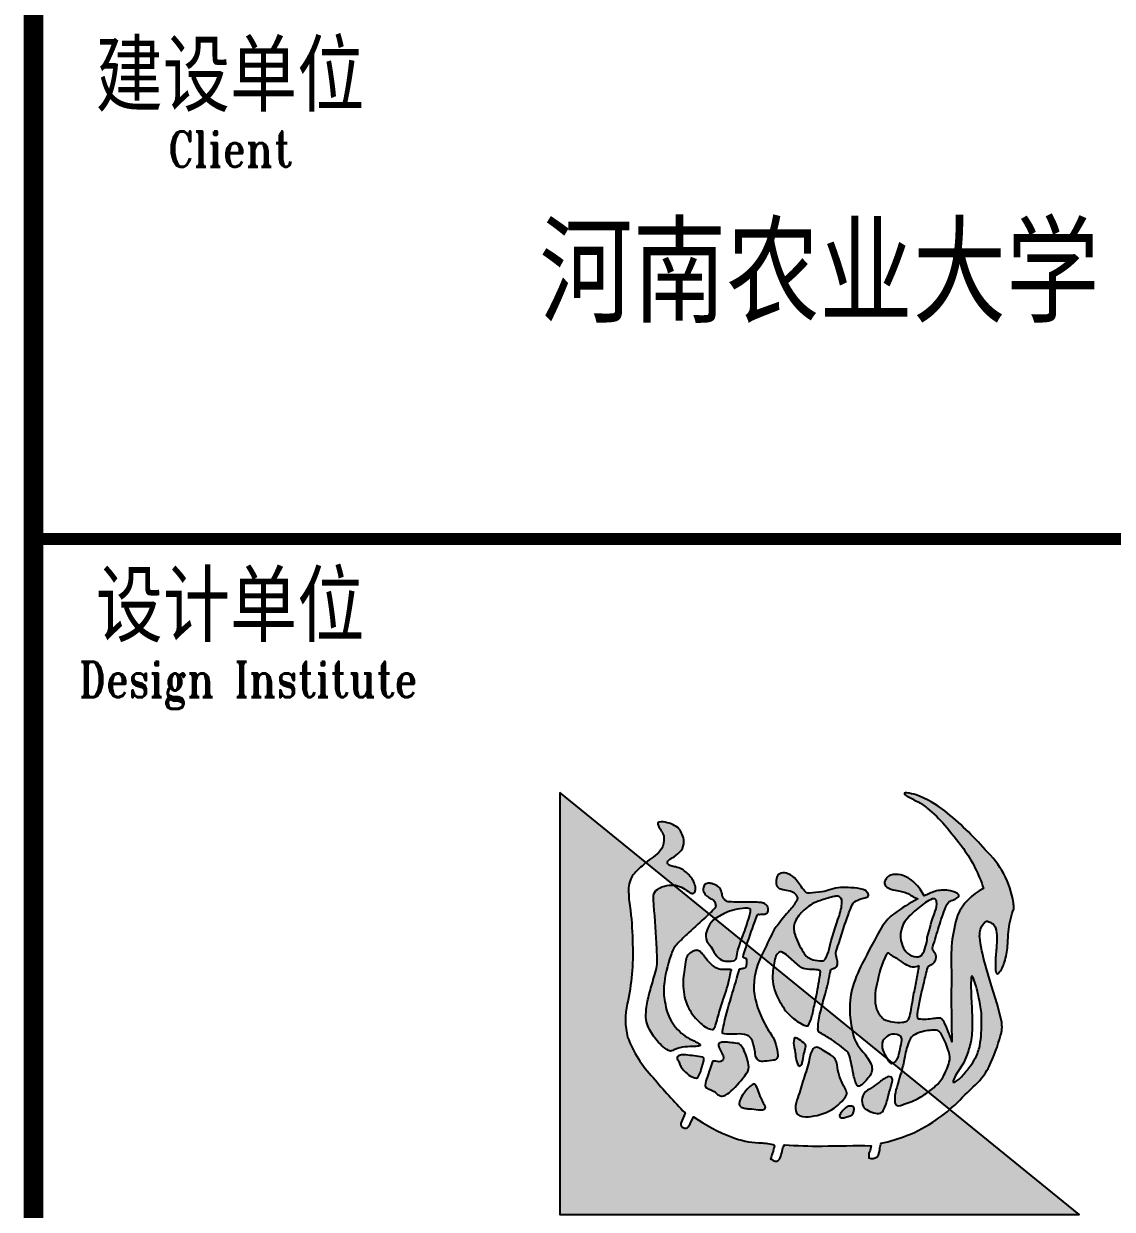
# Model space of a CAD drawing. Header units: millimetres. Extents: x 2998490 to 15040601, y 444546 to 7822218.
# Drawn here: x 14471379 to 14476919, y 7688952 to 7694986 of the extents above; entities that cross this region are included whole.
import ezdxf
from ezdxf.enums import TextEntityAlignment as Align

# ---------------------------------------------------------------- set-up
doc = ezdxf.new("R2010")
doc.units = ezdxf.units.MM
doc.header["$LTSCALE"] = 2000
doc.layers.add('图框', color=7, linetype='Continuous')
doc.styles.add('TKZ1_tjhts.shx', font='tjromant.shx', dxfattribs={"bigfont": 'tjhts.shx'})
doc.styles.add('TKZ2_tjkts.shx', font='tjromant.shx', dxfattribs={"bigfont": 'tjkts.shx'})

# ---------------------------------------------------------------- blocks, each defined once
blk = doc.blocks.new('TJAD_TK_LOGO')
for points in [[(0.3088, 0.2387, -0.055111), (0.2978, 0.218, -0.399817), (0.2889, 0.2131, -0.15154), (0.2813, 0.2164, -0.301448), (0.2805, 0.2256, 0.010306), (0.2893, 0.248, -0.01851), (0.2158, 0.3296, -0.103184), (0.1567, 0.4231, -0.120959), (0.1559, 0.5005, 0.063512), (0.1683, 0.6375, 0.024265), (0.1633, 0.7157, -0.039016), (0.1589, 0.7586, -0.148803), (0.1672, 0.7952, -0.063522), (0.1899, 0.8185, -0.021561), (0.1991, 0.8269), (0, 0.9887), (0, 0.0136), (1.2, 0.0136), (0.9015, 0.2562, -0.02734), (0.8698, 0.2318, -0.056811), (0.8015, 0.1955, -0.043653), (0.7428, 0.1781, 0.070224), (0.7398, 0.1676, -0.155586), (0.7336, 0.1464, -0.268078), (0.7145, 0.1445, 0.046034), (0.7138, 0.1514, -0.10837), (0.7157, 0.158, 0.067272), (0.7193, 0.1723, 0.007869), (0.606, 0.1714, -0.018474), (0.519, 0.1742, 0.089356), (0.5135, 0.1595, -0.084297), (0.509, 0.1441, -0.378712), (0.4979, 0.1366, -0.129516), (0.4872, 0.1418, 0.010082), (0.4893, 0.1483, -0.06366), (0.4927, 0.1585, -0.047427), (0.496, 0.17, 0.412458), (0.4928, 0.175, 0.04646), (0.4591, 0.1791, -0.083304), (0.3984, 0.1918, -0.056916)], [(0.2775, 0.8514, 0.150805), (0.2864, 0.8696, 0.118181), (0.2844, 0.888, 0.061251), (0.2779, 0.9015, 0.110829), (0.2658, 0.9118, 0.065976), (0.2483, 0.9188, 0.129921), (0.2287, 0.9197, 0.40681), (0.2264, 0.9157, 0.07663), (0.2303, 0.907, -0.019502), (0.2369, 0.8958, -0.085799), (0.2406, 0.8843, -0.150999), (0.2351, 0.8585, -0.086307), (0.2248, 0.8465, -0.019332), (0.2062, 0.8326, 0.015742), (0.1991, 0.8269), (0.2636, 0.7745, -0.014783), (0.2672, 0.7742, -0.092021), (0.2852, 0.7675, -0.021612), (0.2992, 0.7583, 0.020501), (0.3016, 0.7569, -0.138406), (0.302, 0.7565, -0.004327), (0.3042, 0.7558, 0.041521), (0.3068, 0.7553, 0.017006), (0.3094, 0.7562, 0.175362), (0.3127, 0.7602, 0.115175), (0.3133, 0.7703, 0.133458), (0.3016, 0.7947, 0.090138), (0.282, 0.8113, 0.068529), (0.2674, 0.8165, -0.013934), (0.2566, 0.8189, -0.201719), (0.2496, 0.8239, -0.378426), (0.2504, 0.8307, -0.084166), (0.2598, 0.8373, 0.070184)], [(0.2636, 0.7745, 0.064867), (0.2476, 0.7736, 0.116531), (0.2256, 0.7646, 0.208218), (0.2161, 0.7503, 0.02194), (0.2164, 0.7413, -0.003556), (0.2234, 0.6402, -0.008585), (0.2249, 0.6059, -0.036626), (0.2244, 0.5869, -0.030322), (0.2188, 0.5654, 0.008639), (0.2079, 0.5277, 0.029199), (0.2005, 0.4927, 0.047639), (0.1991, 0.4689, 0.083135), (0.2032, 0.4501, 0.077424), (0.2218, 0.4185, 0.095524), (0.2514, 0.392, 0.133345), (0.2555, 0.391, 0.037671), (0.266, 0.3945, -0.074764), (0.2892, 0.4005, -0.017227), (0.3115, 0.4018, 0.103318), (0.3238, 0.4034, 0.529251), (0.3243, 0.406, 0.058891), (0.3103, 0.4144, -0.106556), (0.2722, 0.4408, -0.157893), (0.2439, 0.4997, -0.090292), (0.2406, 0.5406, -0.061166), (0.2567, 0.6121, -0.11155), (0.2702, 0.6374, -0.016825), (0.2934, 0.6606, -0.002917), (0.3335, 0.6973, 0.013927), (0.3452, 0.7082)], [(0.4736, 0.7314, 0.018572), (0.4732, 0.7314), (0.4732, 0.7318, 0.06936), (0.4703, 0.733, 0.047212), (0.46, 0.7347, 0.024282), (0.4431, 0.7352, -0.000753), (0.4115, 0.7353, -0.013374), (0.3921, 0.7358, -0.164458), (0.3817, 0.7396, -0.15617), (0.3755, 0.7508, 0.064833), (0.3714, 0.765, 0.17195), (0.3603, 0.7744, 0.077232), (0.3482, 0.7786, 0.099365), (0.3407, 0.7784, 0.128164), (0.3354, 0.7756, 0.199677), (0.3314, 0.766, 0.156287), (0.3348, 0.7545, 0.086381), (0.3434, 0.7463, 0.029794), (0.3514, 0.742, -0.218512), (0.3587, 0.7337, -0.050196), (0.3602, 0.726, -0.223734), (0.3564, 0.7197, -0.013892), (0.3452, 0.7082), (0.3589, 0.6971, -0.00619), (0.3868, 0.7123, -0.093205), (0.4339, 0.7212, -0.103421), (0.4394, 0.72, -0.384925), (0.4409, 0.717, -0.045853), (0.4384, 0.7029, -0.014561), (0.4233, 0.6576, 0.006316), (0.4195, 0.6478), (0.4323, 0.6374, -0.003465), (0.4348, 0.6445, -0.002724), (0.4557, 0.7043, -0.338072), (0.4611, 0.707, 0.005218), (0.4734, 0.7074, 0.309415), (0.4756, 0.7082, 0.132077), (0.4786, 0.7099, 0.147744), (0.4814, 0.7154, 0.135646), (0.4808, 0.7231, 0.18433)], [(0.7559, 0.3745, 0.010654), (0.7583, 0.3709, 0.091005), (0.7649, 0.363, 0.311976), (0.7704, 0.3627)]]:
    blk.add_hatch(color=256).paths.add_polyline_path(points)
h = blk.add_hatch(color=256)
h.paths.add_polyline_path([(0.9815, 0.6879, -0.266995), (0.9881, 0.6909, -0.078548), (0.9944, 0.6887, -0.061401), (1.0014, 0.6847, -0.140506), (1.0072, 0.6756, -0.075077), (1.01, 0.6533, -0.023792), (1.0084, 0.6201, 0.028581), (1.0066, 0.5847, 0.083513), (1.0086, 0.5717, 0.556873), (1.0142, 0.5709, 0.099876), (1.0276, 0.5963, 0.058859), (1.0349, 0.6333, 0.00868), (1.0364, 0.6602, -0.055868), (1.0453, 0.7097, 0.012909), (1.0489, 0.7191, 0.07627), (1.0482, 0.7339, 0.168287), (0.9831, 0.856, 0.045812), (0.8895, 0.9461, 0.082299), (0.8236, 0.9829, 0.045024), (0.8019, 0.9879, 0.184323), (0.7964, 0.9871, 0.401214), (0.7969, 0.9849, 0.073894), (0.8027, 0.9803, 0.009968), (0.8278, 0.9671, -0.045085), (0.8493, 0.9526, -0.042435), (0.8895, 0.9133, -0.014659), (0.9326, 0.8595, -0.075958), (0.9793, 0.7665, 0.183281), (0.9189, 0.7042, 0.093166), (0.9053, 0.5774, 0.002645), (0.9049, 0.5388), (0.9501, 0.5388, -0.021718), (0.9509, 0.5614, -0.060902), (0.9515, 0.5634, -0.750169), (0.9534, 0.5633, -0.062141), (0.956, 0.5585, -0.02804), (0.962, 0.5406, -0.001207), (0.9625, 0.5388), (0.9987, 0.5388), (0.9978, 0.5418), (0.9864, 0.5809, -0.042759), (0.9711, 0.6483, -0.166183), (0.9757, 0.68, -0.02967)])
h.paths.add_polyline_path([(0.9205, 0.7467, 0.337691), (0.9223, 0.7504, 0.234051), (0.9175, 0.7558, 0.085029), (0.898, 0.762, 0.109404), (0.8666, 0.76, 0.027051), (0.8419, 0.7495, 0.096966), (0.8201, 0.7794, 0.147389), (0.7879, 0.798, 0.110178), (0.7649, 0.7978, 0.193659), (0.7543, 0.7891, 0.105864), (0.7507, 0.7813, 0.322715), (0.7561, 0.77, 0.090222), (0.7753, 0.7627, 0.021428), (0.79, 0.7597, -0.062248), (0.8018, 0.7563, -0.0489), (0.8136, 0.7497, 0.061445), (0.8276, 0.7426, 0.045204), (0.7732, 0.709, 0.105153), (0.7461, 0.6801, 0.017534), (0.699, 0.5933, 0.04727), (0.6765, 0.5388), (0.7311, 0.5388, -0.016538), (0.7329, 0.5457, -0.06987), (0.7549, 0.6147, -0.55525), (0.7623, 0.616, 0.087068), (0.7725, 0.608, 0.000587), (0.779, 0.6054, 0.051645), (0.7807, 0.6041, 0.002312), (0.7982, 0.5921, 0.1078), (0.8147, 0.5849, 0.06971), (0.8302, 0.5876, -0.002349), (0.8243, 0.554, -0.014725), (0.8217, 0.5388), (0.8389, 0.5388, -0.003665), (0.8417, 0.5498, -0.003176), (0.8503, 0.5842, -0.214328), (0.8554, 0.5888, 0.079005), (0.8638, 0.5943, 0.136284), (0.8689, 0.6041, 0.042038), (0.8698, 0.6101, 0.121208), (0.8685, 0.6149, 0.033156), (0.8637, 0.6221, -0.089896), (0.8614, 0.627, -0.153361), (0.8622, 0.6323, -0.00558), (0.8761, 0.6782, -0.02004), (0.8922, 0.7241, -0.10938), (0.8997, 0.7368, 0.024126), (0.911, 0.7409, 0.094696)])
h.paths.add_polyline_path([(0.8709, 0.7365, -0.143663), (0.8674, 0.7141, 0.018808), (0.8493, 0.6538, -0.117601), (0.8367, 0.6124, -0.229986), (0.8191, 0.6095, -0.2857), (0.7904, 0.6393, -0.267121), (0.8025, 0.6968, -0.053371), (0.8316, 0.7238, -0.07094), (0.8606, 0.7426, -0.49062)], flags=16)
h = blk.add_hatch(color=256)
h.paths.add_polyline_path([(0.7123, 0.7547, 0.083086), (0.7078, 0.7611, 0.127732), (0.7011, 0.7644, 0.060999), (0.6727, 0.7685, 0.050289), (0.6488, 0.769, 0.061315), (0.6263, 0.7647, -0.058239), (0.6053, 0.759, -0.023274), (0.5769, 0.7559, -0.318074), (0.5654, 0.7615, -0.012807), (0.5459, 0.787, 0.176594), (0.5273, 0.8007, 0.141446), (0.5118, 0.8023, 0.254042), (0.5015, 0.7926, 0.094349), (0.5002, 0.7774, 0.272202), (0.5073, 0.7669, 0.06938), (0.523, 0.7632, -0.099001), (0.5405, 0.7575, -0.173209), (0.5486, 0.7467, -0.244282), (0.547, 0.7377, -0.042049), (0.5309, 0.7159, 0.019533), (0.5043, 0.6835, 0.074328), (0.4889, 0.6592, -0.003717), (0.4656, 0.6104), (0.4938, 0.5874, -0.03259), (0.4985, 0.6073, -0.114709), (0.5043, 0.6174), (0.5072, 0.6195), (0.5091, 0.6202), (0.5118, 0.6201), (0.5142, 0.6193), (0.5231, 0.6138), (0.5294, 0.6085), (0.5482, 0.5915), (0.5545, 0.5865), (0.5549, 0.5865, 0.137325), (0.5628, 0.5817, 0.052206), (0.5812, 0.5795, -0.039081), (0.5963, 0.5784, -0.061234), (0.5998, 0.5775, -0.389955), (0.6022, 0.5741, -0.015439), (0.6014, 0.5665, -0.009793), (0.5919, 0.5135, -0.001555), (0.5909, 0.5086), (0.6061, 0.4962, -0.005675), (0.6129, 0.5218, 0.021764), (0.6244, 0.5699, -0.037231), (0.6265, 0.5785, -0.166808), (0.6296, 0.5808, 0.014415), (0.6366, 0.5837, 0.232872), (0.6415, 0.5909, 0.087887), (0.641, 0.6009, 0.002273), (0.6378, 0.6149, -0.178357), (0.6381, 0.6188, -0.001216), (0.6509, 0.6596, -0.011476), (0.6643, 0.6991, -0.017032), (0.6756, 0.7288, -0.192629), (0.6888, 0.7399, -0.05264), (0.7021, 0.7447, 0.121865), (0.7115, 0.7475, 0.384919)])
h.paths.add_polyline_path([(0.5967, 0.7372, -0.021509), (0.6281, 0.7468, -0.053885), (0.6378, 0.7487, -0.363115), (0.652, 0.7407, -0.093078), (0.646, 0.7046, 0.023125), (0.6222, 0.6265, -0.067346), (0.6135, 0.6034, -0.278742), (0.6057, 0.5995, -0.067064), (0.5855, 0.6021, -0.223721), (0.5632, 0.6194, -0.070697), (0.543, 0.6609, -0.171192), (0.5437, 0.69, -0.090372), (0.5638, 0.7166, -0.097027)], flags=16)
h = blk.add_hatch(color=256)
h.paths.add_polyline_path([(0.4195, 0.6478), (0.3589, 0.6971, 0.122439), (0.3441, 0.6794, 0.077208), (0.3376, 0.6622, 0.221374), (0.3431, 0.6401, -0.044103), (0.3534, 0.6251, 0.092474), (0.3673, 0.6059, 0.149827), (0.383, 0.5987, 0.078107), (0.4006, 0.5996, 0.300992), (0.4085, 0.6066, 0.003448), (0.4116, 0.6244, -0.014936)])
h.paths.add_polyline_path([(0.4481, 0.5312, -0.118411), (0.4656, 0.6104), (0.4323, 0.6374, 0.013731), (0.4236, 0.6091, 0.354128), (0.4255, 0.6066, 0.149403), (0.4255, 0.6062, -0.033756), (0.429, 0.6051, -0.301225), (0.4322, 0.6016, -0.067966), (0.4306, 0.5853, -0.155357), (0.4255, 0.5826, -0.0383), (0.4175, 0.5813, 0.394404), (0.4141, 0.5771, -0.002997), (0.3933, 0.5061, 0.027314), (0.3759, 0.4366, 0.262389), (0.3769, 0.4312, 0.054171), (0.4093, 0.4301, -0.120269), (0.4322, 0.4278, -0.238212), (0.445, 0.4145, -0.030328), (0.4518, 0.3843, 0.177342), (0.4589, 0.3692, 0.189169), (0.4732, 0.3674, 0.024901), (0.4941, 0.3699, 0.43233), (0.5035, 0.3812, 0.054023), (0.4992, 0.4064, 0.072563), (0.4928, 0.4227, -0.024272), (0.4732, 0.4551, -0.09052)])
h.paths.add_polyline_path([(0.5909, 0.5086), (0.4938, 0.5874, 0.02545), (0.492, 0.5716, 0.128799), (0.5009, 0.5201, 0.044216), (0.5216, 0.4843, 0.076323), (0.548, 0.4604, 0.034366), (0.5624, 0.4519, 0.076032), (0.5722, 0.4489, 0.341488), (0.575, 0.4509, 0.069217), (0.5844, 0.4795, 0.009229)])
h.paths.add_polyline_path([(0.6061, 0.4962, 0.003269), (0.6024, 0.4814, 0.051211), (0.5967, 0.4451, 0.204101), (0.5987, 0.435, -0.011598), (0.6232, 0.4203, -0.044991), (0.6598, 0.3936, -0.200983), (0.6695, 0.3801, -0.006426), (0.6785, 0.3385, 0.079721), (0.6871, 0.3112, 0.326464), (0.6907, 0.3094, 0.087838), (0.6948, 0.3111, 0.087656), (0.7146, 0.3317, 0.286319), (0.7196, 0.3603, 0.076349), (0.7011, 0.3885, -0.160397), (0.6755, 0.4398), (0.6755, 0.4398)])
h.paths.add_polyline_path([(0.8517, 0.2966), (0.7903, 0.3465, 0.007087), (0.7769, 0.3013, 0.070922), (0.7741, 0.2754, 0.248353), (0.779, 0.265, 0.199635), (0.7954, 0.2684, -0.006886), (0.8134, 0.2746, 0.05678), (0.8467, 0.293, 0.006803)])
h = blk.add_hatch(color=256)
h.paths.add_polyline_path([(0.393, 0.5629, -0.011586), (0.3965, 0.5787, 0.253288), (0.3961, 0.5791, 0.095247), (0.3878, 0.5795, -0.0106), (0.3763, 0.5795, -0.133876), (0.3608, 0.5833, -0.082431), (0.3451, 0.5964, -0.01622), (0.3317, 0.6124, 0.042319), (0.324, 0.621, 0.140851), (0.3172, 0.6238, 0.145933), (0.3085, 0.6218, 0.038492), (0.302, 0.6178), (0.3016, 0.6178, 0.000616), (0.3, 0.6162, 0.032553), (0.2979, 0.6148, 0.095329), (0.2942, 0.6103, 0.096767), (0.2905, 0.5971, -0.001525), (0.2876, 0.5737, 0.034244), (0.285, 0.5522, 0.085899), (0.2916, 0.5041, 0.097395), (0.3137, 0.4669, 0.083463), (0.3395, 0.445, 0.098864), (0.3517, 0.4407, 0.30663), (0.3559, 0.443, 0.075685), (0.3606, 0.4535, 0.009946), (0.371, 0.4905, -0.023424), (0.3776, 0.5099, 0.034776)])
h.paths.add_polyline_path([(0.3331, 0.3723, 0.321528), (0.3303, 0.3767, 0.021484), (0.2909, 0.382, 0.022843), (0.2815, 0.3822, 0.102534), (0.2763, 0.381, 0.130045), (0.2718, 0.3783, 0.267367), (0.2712, 0.3737, -0.005872), (0.2757, 0.3643, 0.058515), (0.2798, 0.3554, 0.081344), (0.2949, 0.3383, 0.099387), (0.3095, 0.3298, 0.035917), (0.3152, 0.3284, 0.245908), (0.3185, 0.3297, 0.105203), (0.327, 0.3486, -0.034055), (0.3316, 0.3653, 0.056891)])
h.paths.add_polyline_path([(0.4315, 0.3396, 0.245812), (0.436, 0.3593, 0.065072), (0.4255, 0.3925, 0.134826), (0.4253, 0.3934, -0.114996), (0.4251, 0.3945, 0.061748), (0.4182, 0.4045, 0.16919), (0.4099, 0.4088, 0.009694), (0.3932, 0.4108, 0.017654), (0.3823, 0.4116, 0.044621), (0.3745, 0.4112, 0.15913), (0.3675, 0.4082, 0.263058), (0.3666, 0.4036, 0.037983), (0.3754, 0.3845, -0.091013), (0.3784, 0.3745, -0.183458), (0.3763, 0.3696, -0.186991), (0.3705, 0.3666, -0.076588), (0.3638, 0.3668, 0.012233), (0.357, 0.368, 0.175338), (0.3532, 0.367, 0.023216), (0.3404, 0.3302, 0.04069), (0.3358, 0.3123, 0.28537), (0.3389, 0.3059, 0.048651), (0.3472, 0.3023, -0.083296), (0.3595, 0.2951, 0.044689), (0.3674, 0.2887, 0.196761), (0.3781, 0.2876, 0.127879), (0.3954, 0.2982, 0.050671)])
h.paths.add_polyline_path([(0.4633, 0.2851, 0.013244), (0.4608, 0.2933, 0.042352), (0.4538, 0.3106, 0.086452), (0.451, 0.3142, 0.181931), (0.4475, 0.3144, 0.105167), (0.437, 0.3071, 0.063777), (0.4225, 0.2892, 0.079039), (0.415, 0.2726, 0.295118), (0.4173, 0.2626, 0.12746), (0.4262, 0.259, 0.051219), (0.4378, 0.2577, -0.006938), (0.4592, 0.2552, 0.101871), (0.4716, 0.2561, 0.282022), (0.4753, 0.2604, 0.127329), (0.4734, 0.2662), (0.4732, 0.2662, -0.004335)])
h.paths.add_polyline_path([(0.6577, 0.3076, -0.058552), (0.6453, 0.3355, -0.043685), (0.6412, 0.3591, 0.088622), (0.6365, 0.3722, 0.151789), (0.6215, 0.3846, -0.046532), (0.6062, 0.3942, 0.04555), (0.5995, 0.3981, 0.043142), (0.5967, 0.3991), (0.5966, 0.3994, 0.251715), (0.5858, 0.3963, 0.137334), (0.5764, 0.371, -0.022108), (0.5712, 0.349, 0.025269), (0.5573, 0.3052, -0.028381), (0.5499, 0.2836, 0.095667), (0.5444, 0.258, 0.266705), (0.5545, 0.2414, 0.133638), (0.5811, 0.2399, 0.117773), (0.6341, 0.259, 0.081266), (0.6603, 0.2854, 0.080524), (0.6632, 0.2917), (0.6632, 0.292), (0.6636, 0.2924), (0.6636, 0.2952), (0.6632, 0.2952, 0.059624)])
h.paths.add_polyline_path([(0.5675, 0.4064, 0.121011), (0.5636, 0.4099, 0.051248), (0.5498, 0.4198, 0.077555), (0.5447, 0.4219, 0.238499), (0.5422, 0.4212, 0.167798), (0.5412, 0.4181, 0.09655), (0.5414, 0.3999, -0.014406), (0.5433, 0.3923, -0.00033), (0.5454, 0.375, 0.1059), (0.5513, 0.3573, 0.313865), (0.5557, 0.3565, 0.231713), (0.5604, 0.3643, 0.026659), (0.5643, 0.3846, -0.007425), (0.5681, 0.3998, 0.16995)])
h.paths.add_polyline_path([(0.6788, 0.2495, 0.082015), (0.6802, 0.2581, 0.360369), (0.6746, 0.2636, 0.094324), (0.6683, 0.2635, 0.109868), (0.6658, 0.2629, -0.017853), (0.6636, 0.2619), (0.6632, 0.2619, 0.095638), (0.6515, 0.2506, 0.069381), (0.6467, 0.2423, 0.391778), (0.6489, 0.2376, 0.16265), (0.6584, 0.2374, 0.029698), (0.6632, 0.2387), (0.6636, 0.2387, 0.027865), (0.6738, 0.2427, 0.232972)])
h.paths.add_polyline_path([(0.7651, 0.3086, -0.00792), (0.7663, 0.3122, -0.04061), (0.7673, 0.3161, 0.057732), (0.7686, 0.323, 0.231089), (0.7664, 0.3309, 0.223752), (0.7548, 0.3302, 0.032861), (0.7336, 0.3152, -0.012035), (0.7156, 0.3033, 0.160241), (0.7001, 0.2874, 0.160304), (0.6998, 0.2673, 0.221951), (0.7087, 0.2557, 0.080228), (0.7255, 0.2484, 0.124433), (0.7414, 0.2473, 0.177577), (0.7482, 0.2548, 0.06059), (0.7578, 0.2826, -0.013372)])
h = blk.add_hatch(color=256)
h.paths.add_polyline_path([(0.9516, 0.4998, -0.00262), (0.9505, 0.5265, -0.01182), (0.9501, 0.5388), (0.9049, 0.5388, 0.006126), (0.9053, 0.4493, 0.002492), (0.906, 0.4122, 0.048247), (0.8873, 0.4597, 0.065909), (0.8831, 0.4654, 0.224936), (0.8775, 0.467, 0.038284), (0.8638, 0.4659, -0.06616), (0.83, 0.4648, -0.485088), (0.8272, 0.4672, -0.101913), (0.8282, 0.4872, -0.016956), (0.8389, 0.5388), (0.8217, 0.5388, -0.017973), (0.8174, 0.5204, -0.010562), (0.8098, 0.4759, -0.208845), (0.8025, 0.4605, -0.11949), (0.791, 0.4574, -0.131776), (0.7484, 0.4648, -0.127624), (0.7317, 0.4882, -0.118385), (0.7311, 0.5388), (0.6765, 0.5388, 0.005191), (0.6747, 0.5326, 0.105733), (0.6755, 0.4398), (0.7181, 0.4052), (0.7448, 0.4052, -0.078177), (0.7468, 0.4144, -0.129583), (0.7582, 0.4264, -0.224047), (0.779, 0.4292, -0.071036), (0.7797, 0.4292, 0.101063), (0.781, 0.4285, -0.019588), (0.7826, 0.4281, -0.023828), (0.7843, 0.4274, -0.322257), (0.7901, 0.4162, -0.013384), (0.7884, 0.4052), (0.8042, 0.4052, -0.014271), (0.8075, 0.414, -0.194353), (0.8209, 0.4295, -0.094044), (0.855, 0.4388, -0.035175), (0.8707, 0.4396, -0.177154), (0.8802, 0.4322, -0.054292), (0.8934, 0.4052), (0.9481, 0.4052, 0.016129), (0.9506, 0.4167, 0.043741), (0.9529, 0.4602, 0.012835)])
h.paths.add_polyline_path([(1.0212, 0.4578), (1.011, 0.5001), (0.9987, 0.5388), (0.9625, 0.5388, -0.013434), (0.9677, 0.518, -0.01242), (0.9716, 0.4981, -0.017255), (0.9742, 0.4791, -0.024091), (0.974, 0.4334, -0.03797), (0.9709, 0.4052), (1.0122, 0.4052, 0.01383), (1.0187, 0.4273, 0.116879)])
h.paths.add_polyline_path([(0.9667, 0.319, 0.068823), (0.9925, 0.3556, 0.031999), (1.0122, 0.4052), (0.9709, 0.4052, -0.002893), (0.9705, 0.403, -0.072675), (0.9603, 0.3746, -0.038888), (0.9477, 0.3552, -0.02059), (0.9288, 0.3321, -0.114728), (0.9232, 0.3261, -0.052839), (0.9136, 0.3198), (0.911, 0.3189), (0.9088, 0.319), (0.9087, 0.322), (0.9144, 0.3343), (0.9184, 0.3407), (0.9328, 0.3631), (0.9415, 0.3829), (0.9415, 0.384, 0.030329), (0.9481, 0.4052), (0.8934, 0.4052, -0.019139), (0.8966, 0.395, -0.131139), (0.901, 0.3705, -0.068706), (0.8883, 0.3366, -0.106182), (0.8705, 0.3122, -0.027075), (0.8517, 0.2966), (0.9015, 0.2562, 0.015633), (0.9183, 0.2717, -0.009266)])
h = blk.add_hatch(color=256)
h.paths.add_polyline_path([(0.7975, 0.3787, -0.041396), (0.8042, 0.4052), (0.7884, 0.4052, -0.011453), (0.7864, 0.3958, -0.01007), (0.7826, 0.3786, -0.034546), (0.7785, 0.3708, -0.087737), (0.7704, 0.3627), (0.7903, 0.3465), (0.7903, 0.3465, 0.020125)])
h.paths.add_polyline_path([(0.7448, 0.4052), (0.7181, 0.4052), (0.7559, 0.3745, -0.051476), (0.7466, 0.3933, -0.099669)])
blk.add_lwpolyline([(0, 0.9887), (0, 0.0136), (1.2, 0.0136)], close=True)
blk.add_lwpolyline([(1.0482, 0.7339, 0.168287), (0.9831, 0.856, 0.045812), (0.8895, 0.9461, 0.082299), (0.8236, 0.9829, 0.045024), (0.8019, 0.9879, 0.184323), (0.7964, 0.9871, 0.401214), (0.7969, 0.9849, 0.073894), (0.8027, 0.9803, 0.009968), (0.8278, 0.9671, -0.045085), (0.8493, 0.9526, -0.042435), (0.8895, 0.9133, -0.014659), (0.9326, 0.8595, -0.075958), (0.9793, 0.7665, 0.183281), (0.9189, 0.7042, 0.093166), (0.9053, 0.5774, 0.00877), (0.9053, 0.4493, 0.002492), (0.906, 0.4122, 0.048247), (0.8873, 0.4597, 0.065909), (0.8831, 0.4654, 0.224936), (0.8775, 0.467, 0.038284), (0.8638, 0.4659, -0.06616), (0.83, 0.4648, -0.485088), (0.8272, 0.4672, -0.101913), (0.8282, 0.4872, -0.020622), (0.8417, 0.5498, -0.003176), (0.8503, 0.5842, -0.214328), (0.8554, 0.5888, 0.079005), (0.8638, 0.5943, 0.136284), (0.8689, 0.6041, 0.042038), (0.8698, 0.6101, 0.13569), (0.8682, 0.6154, 0.030912), (0.8637, 0.6221, -0.089896), (0.8614, 0.627, -0.153361), (0.8622, 0.6323, -0.00558), (0.8761, 0.6782, -0.02004), (0.8922, 0.7241, -0.10938), (0.8997, 0.7368, 0.024126), (0.911, 0.7409, 0.094696), (0.9205, 0.7467, 0.397569), (0.9221, 0.751, 0.211166), (0.9175, 0.7558, 0.085029), (0.898, 0.762, 0.109404), (0.8666, 0.76, 0.027051), (0.8419, 0.7495, 0.096966), (0.8201, 0.7794, 0.147389), (0.7879, 0.798, 0.110178), (0.7649, 0.7978, 0.193659), (0.7543, 0.7891, 0.105864), (0.7507, 0.7813, 0.322715), (0.7561, 0.77, 0.090222), (0.7753, 0.7627, 0.021428), (0.79, 0.7597, -0.062248), (0.8018, 0.7563, -0.0489), (0.8136, 0.7497, 0.061445), (0.8276, 0.7426, 0.045204), (0.7732, 0.709, 0.105153), (0.7461, 0.6801, 0.017534), (0.699, 0.5933, 0.052474), (0.6747, 0.5326, 0.105733), (0.6755, 0.4398, 0.160397), (0.7011, 0.3885, -0.076349), (0.7196, 0.3603, -0.286319), (0.7146, 0.3317, -0.087656), (0.6948, 0.3111, -0.08033), (0.6911, 0.3095, -0.368951), (0.687, 0.3114, -0.079318), (0.6785, 0.3385, 0.006426), (0.6695, 0.3801, 0.200983), (0.6598, 0.3936, 0.044991), (0.6232, 0.4203, 0.011598), (0.5987, 0.435, -0.204101), (0.5967, 0.4451, -0.051211), (0.6024, 0.4814, -0.008944), (0.6129, 0.5218, 0.021764), (0.6244, 0.5699, -0.037231), (0.6265, 0.5785, -0.166808), (0.6296, 0.5808, 0.014415), (0.6366, 0.5837, 0.232872), (0.6415, 0.5909, 0.087887), (0.641, 0.6009, 0.002324), (0.6377, 0.6152, -0.163549), (0.6381, 0.6188, -0.001216), (0.6509, 0.6596, -0.011476), (0.6643, 0.6991, -0.017032), (0.6756, 0.7288, -0.192629), (0.6888, 0.7399, -0.05264), (0.7021, 0.7447, 0.121865), (0.7115, 0.7475, 0.384919), (0.7123, 0.7547, 0.083086), (0.7078, 0.7611, 0.127732), (0.7011, 0.7644, 0.060999), (0.6727, 0.7685, 0.050289), (0.6488, 0.769, 0.061315), (0.6263, 0.7647, -0.058239), (0.6053, 0.759, -0.023274), (0.5769, 0.7559, -0.318074), (0.5654, 0.7615, -0.012807), (0.5459, 0.787, 0.176594), (0.5273, 0.8007, 0.141446), (0.5118, 0.8023, 0.254042), (0.5015, 0.7926, 0.094349), (0.5002, 0.7774, 0.272202), (0.5073, 0.7669, 0.06938), (0.523, 0.7632, -0.099001), (0.5405, 0.7575, -0.176084), (0.5487, 0.7465, -0.238335), (0.547, 0.7377, -0.042049), (0.5309, 0.7159, 0.019533), (0.5043, 0.6835, 0.074328), (0.4889, 0.6592, -0.003717), (0.4656, 0.6104, 0.118412), (0.4481, 0.5312, 0.09052), (0.4732, 0.4551, 0.024272), (0.4928, 0.4227, -0.072563), (0.4992, 0.4064, -0.054023), (0.5035, 0.3812, -0.43233), (0.4941, 0.3699, -0.024901), (0.4732, 0.3674, -0.189169), (0.4589, 0.3692, -0.177342), (0.4518, 0.3843, 0.030328), (0.445, 0.4145, 0.238212), (0.4322, 0.4278, 0.120269), (0.4093, 0.4301, -0.054171), (0.3769, 0.4312, -0.262389), (0.3759, 0.4366, -0.027314), (0.3933, 0.5061, 0.002997), (0.4141, 0.5771, -0.42145), (0.4179, 0.5814, 0.036527), (0.4255, 0.5826, 0.155357), (0.4306, 0.5853, 0.067966), (0.4322, 0.6016, 0.301225), (0.429, 0.6051, 0.033756), (0.4255, 0.6062, -0.149403), (0.4255, 0.6066, -0.354128), (0.4236, 0.6091, -0.017197), (0.4348, 0.6445, -0.010154), (0.4348, 0.6445, -0.002724), (0.4557, 0.7043, -0.338072), (0.4611, 0.707, 0.005218), (0.4734, 0.7074, 0.309415), (0.4756, 0.7082, 0.132077), (0.4786, 0.7099, 0.147744), (0.4814, 0.7154, 0.135646), (0.4808, 0.7231, 0.18433), (0.4736, 0.7314, 0.018572), (0.4732, 0.7314), (0.4732, 0.7318, 0.071117), (0.4702, 0.733, 0.046841), (0.46, 0.7347, 0.024282), (0.4431, 0.7352, -0.000753), (0.4115, 0.7353, -0.013374), (0.3921, 0.7358, -0.164458), (0.3817, 0.7396, -0.15617), (0.3755, 0.7508, 0.064833), (0.3714, 0.765, 0.17195), (0.3603, 0.7744, 0.077232), (0.3482, 0.7786, 0.099365), (0.3407, 0.7784, 0.128164), (0.3354, 0.7756, 0.199677), (0.3314, 0.766, 0.156287), (0.3348, 0.7545, 0.086381), (0.3434, 0.7463, 0.029794), (0.3514, 0.742, -0.218512), (0.3587, 0.7337, -0.050196), (0.3602, 0.726, -0.223734), (0.3564, 0.7197, -0.027824), (0.3335, 0.6973, 0.002917), (0.2934, 0.6606, 0.016825), (0.2702, 0.6374, 0.11155), (0.2567, 0.6121, 0.061166), (0.2406, 0.5406, 0.090292), (0.2439, 0.4997, 0.157893), (0.2722, 0.4408, 0.106556), (0.3103, 0.4144, -0.057352), (0.324, 0.4062, -0.620281), (0.3238, 0.4034, -0.103318), (0.3115, 0.4018, 0.017227), (0.2892, 0.4005, 0.074764), (0.266, 0.3945, -0.037671), (0.2555, 0.391, -0.146442), (0.2511, 0.3922, -0.094541), (0.2218, 0.4185, -0.075684), (0.2035, 0.4493, -0.086697), (0.1991, 0.4689, -0.047639), (0.2005, 0.4927, -0.029199), (0.2079, 0.5277, -0.008639), (0.2188, 0.5654, 0.030322), (0.2244, 0.5869, 0.036626), (0.2249, 0.6059, 0.008585), (0.2234, 0.6402, 0.003541), (0.2164, 0.7409, -0.022961), (0.2161, 0.7503, -0.208218), (0.2256, 0.7646, -0.116531), (0.2476, 0.7736, -0.079727), (0.2672, 0.7742, -0.092021), (0.2852, 0.7675, -0.021612), (0.2992, 0.7583, 0.020501), (0.3016, 0.7569, -0.138406), (0.302, 0.7565, -0.004327), (0.3042, 0.7558, 0.041521), (0.3068, 0.7553, 0.017006), (0.3094, 0.7562, 0.218913), (0.313, 0.7614, 0.100805), (0.3133, 0.7703, 0.133458), (0.3016, 0.7947, 0.090138), (0.282, 0.8113, 0.068529), (0.2674, 0.8165, -0.013934), (0.2566, 0.8189, -0.201719), (0.2496, 0.8239, -0.33618), (0.2499, 0.8301, -0.089843), (0.2598, 0.8373, 0.067656), (0.2769, 0.8508, 0.15691), (0.2864, 0.8696, 0.118181), (0.2844, 0.888, 0.061251), (0.2779, 0.9015, 0.110829), (0.2658, 0.9118, 0.065976), (0.2483, 0.9188, 0.126476), (0.2292, 0.9198, 0.453262), (0.2264, 0.9157, 0.07663), (0.2303, 0.907, -0.019502), (0.2369, 0.8958, -0.085799), (0.2406, 0.8843, -0.150999), (0.2351, 0.8585, -0.086307), (0.2248, 0.8465, -0.019332), (0.2062, 0.8326, 0.037315), (0.1899, 0.8185, 0.063522), (0.1672, 0.7952, 0.148803), (0.1589, 0.7586, 0.039016), (0.1633, 0.7157, -0.024265), (0.1683, 0.6375, -0.063512), (0.1559, 0.5005, 0.120959), (0.1567, 0.4231, 0.103184), (0.2158, 0.3296, 0.01851), (0.2893, 0.248, -0.010306), (0.2805, 0.2256, 0.301448), (0.2813, 0.2164, 0.15154), (0.2889, 0.2131, 0.399817), (0.2978, 0.218, 0.055111), (0.3088, 0.2387, 0.056916), (0.3984, 0.1918, 0.083304), (0.4591, 0.1791, -0.046418), (0.4928, 0.175, -0.509372), (0.4955, 0.1688, 0.042269), (0.4927, 0.1585, 0.06366), (0.4893, 0.1483, -0.010082), (0.4872, 0.1418, 0.129516), (0.4979, 0.1366, 0.378712), (0.509, 0.1441, 0.084297), (0.5135, 0.1595, -0.089356), (0.519, 0.1742, 0.018474), (0.606, 0.1714, -0.007869), (0.7193, 0.1723, -0.067272), (0.7157, 0.158, 0.10837), (0.7138, 0.1514, -0.046034), (0.7145, 0.1445, 0.268078), (0.7336, 0.1464, 0.155586), (0.7398, 0.1676, -0.070224), (0.7428, 0.1781, 0.043653), (0.8015, 0.1955, 0.056811), (0.8698, 0.2318, 0.042991), (0.9183, 0.2717, -0.009266), (0.9667, 0.319, 0.068823), (0.9925, 0.3556, 0.045849), (1.0187, 0.4273, 0.116879), (1.0212, 0.4578), (1.011, 0.5001), (0.9978, 0.5418), (0.9864, 0.5809, -0.042759), (0.9711, 0.6483, -0.166183), (0.9757, 0.68, -0.02967), (0.9815, 0.6879, -0.266995), (0.9881, 0.6909, -0.078548), (0.9944, 0.6887, -0.061401), (1.0014, 0.6847, -0.140506), (1.0072, 0.6756, -0.075077), (1.01, 0.6533, -0.023792), (1.0084, 0.6201, 0.028581), (1.0066, 0.5847, 0.083513), (1.0086, 0.5717, 0.561681), (1.0142, 0.5709, 0.099708), (1.0276, 0.5963, 0.059415), (1.0349, 0.6336, 0.008566), (1.0364, 0.6602, -0.055868), (1.0453, 0.7097, 0.012909), (1.0489, 0.7191, 0.07627)], format="xyb", close=True)
for points in [[(0.6281, 0.7468, 0.021509), (0.5967, 0.7372, 0.097027), (0.5638, 0.7166, 0.090372), (0.5437, 0.69, 0.169889), (0.5429, 0.6611, 0.071038), (0.5632, 0.6194, 0.223721), (0.5855, 0.6021, 0.067064), (0.6057, 0.5995, 0.278742), (0.6135, 0.6034, 0.067346), (0.6222, 0.6265, -0.023125), (0.646, 0.7046, 0.093078), (0.652, 0.7407, 0.363115), (0.6378, 0.7487, 0.053885), (0.6281, 0.7468, 6.810958)], [(0.8606, 0.7426, 0.07094), (0.8316, 0.7238, 0.053371), (0.8025, 0.6968, 0.267121), (0.7904, 0.6393, 0.2857), (0.8191, 0.6095, 0.229986), (0.8367, 0.6124, 0.117601), (0.8493, 0.6538, -0.018808), (0.8674, 0.7141, 0.14456), (0.8708, 0.7367, 0.484806), (0.8606, 0.7426, 5.237074)], [(0.4339, 0.7212, 0.093231), (0.3868, 0.7123, 0.00619), (0.3589, 0.6971, 0.122439), (0.3441, 0.6794, 0.077208), (0.3376, 0.6622, 0.223971), (0.3433, 0.6399, -0.043458), (0.3534, 0.6251, 0.092474), (0.3673, 0.6059, 0.149827), (0.383, 0.5987, 0.078107), (0.4006, 0.5996, 0.300992), (0.4085, 0.6066, 0.003448), (0.4116, 0.6244, -0.021253), (0.4233, 0.6576, 0.014561), (0.4384, 0.7029, 0.045853), (0.4409, 0.717, 0.360509), (0.4396, 0.7199, 0.107188), (0.4339, 0.7212, -16745.559379)], [(0.3961, 0.5791, 0.094892), (0.3878, 0.5795, -0.0106), (0.3763, 0.5795, -0.133876), (0.3608, 0.5833, -0.082431), (0.3451, 0.5964, -0.01622), (0.3317, 0.6124, 0.042319), (0.324, 0.621, 0.140851), (0.3172, 0.6238, 0.145933), (0.3085, 0.6218, 0.038492), (0.302, 0.6178), (0.3016, 0.6178, 0.000616), (0.3, 0.6162, 0.031804), (0.298, 0.6148, 0.096292), (0.2942, 0.6103, 0.096767), (0.2905, 0.5971, -0.001525), (0.2876, 0.5737, 0.034244), (0.285, 0.5522, 0.085899), (0.2916, 0.5041, 0.097395), (0.3137, 0.4669, 0.083463), (0.3395, 0.445, 0.098864), (0.3517, 0.4407, 0.30663), (0.3559, 0.443, 0.075685), (0.3606, 0.4535, 0.009946), (0.371, 0.4905, -0.023424), (0.3776, 0.5099, 0.034776), (0.393, 0.5629, -0.011586), (0.3965, 0.5787, 0.266953), (0.3961, 0.5791, -9.367818)], [(0.5963, 0.5784, 0.039081), (0.5812, 0.5795, -0.052206), (0.5628, 0.5817, -0.137325), (0.5549, 0.5865), (0.5545, 0.5865), (0.5482, 0.5915), (0.5294, 0.6085), (0.5231, 0.6138), (0.5142, 0.6193), (0.5118, 0.6201), (0.5091, 0.6202), (0.5072, 0.6195), (0.5043, 0.6174, 0.11368), (0.4985, 0.6074, 0.058255), (0.492, 0.5716, 0.128799), (0.5009, 0.5201, 0.044216), (0.5216, 0.4843, 0.076323), (0.548, 0.4604, 0.034366), (0.5624, 0.4519, 0.072238), (0.5717, 0.449, 0.392565), (0.575, 0.4509, 0.069217), (0.5844, 0.4795, 0.010784), (0.5919, 0.5135, 0.009793), (0.6014, 0.5665, 0.015439), (0.6022, 0.5741, 0.389955), (0.5998, 0.5775, 0.061234), (0.5963, 0.5784, -16.613237)], [(0.8302, 0.5876, -0.06971), (0.8147, 0.5849, -0.1078), (0.7982, 0.5921, -0.002312), (0.7807, 0.6041, -0.051645), (0.779, 0.6054, -0.000587), (0.7725, 0.608, -0.087068), (0.7623, 0.616, 0.55525), (0.7549, 0.6147, 0.06987), (0.7329, 0.5457, 0.135187), (0.7317, 0.4882, 0.127624), (0.7484, 0.4648, 0.131776), (0.791, 0.4574, 0.11949), (0.8025, 0.4605, 0.208845), (0.8098, 0.4759, 0.010562), (0.8174, 0.5204, 0.032706), (0.8243, 0.554, 0.002349), (0.8302, 0.5876, 0.084937)], [(0.9509, 0.5614, 0.033546), (0.9505, 0.5265, 0.00262), (0.9516, 0.4998, -0.012835), (0.9529, 0.4602, -0.043741), (0.9506, 0.4167, -0.046481), (0.9415, 0.384), (0.9415, 0.3829), (0.9328, 0.3631), (0.9184, 0.3407), (0.9144, 0.3343), (0.9087, 0.322), (0.9088, 0.3196), (0.9094, 0.3189), (0.911, 0.3189), (0.9136, 0.3198, 0.052839), (0.9232, 0.3261, 0.114728), (0.9288, 0.3321, 0.02059), (0.9477, 0.3552, 0.038888), (0.9603, 0.3746, 0.072675), (0.9705, 0.403, 0.040867), (0.974, 0.4334, 0.024091), (0.9742, 0.4791, 0.017255), (0.9716, 0.4981, 0.01242), (0.9677, 0.518, 0.014641), (0.962, 0.5406, 0.02804), (0.956, 0.5585, 0.062141), (0.9534, 0.5633, 0.750169), (0.9515, 0.5634, 0.060902), (0.9509, 0.5614, -13.357546)], [(0.8075, 0.414, 0.0557), (0.7975, 0.3787, -0.020125), (0.7903, 0.3465, 0.007087), (0.7769, 0.3013, 0.070922), (0.7741, 0.2754, 0.248353), (0.779, 0.265, 0.199635), (0.7954, 0.2684, -0.006886), (0.8134, 0.2746, 0.05678), (0.8467, 0.293, 0.033884), (0.8705, 0.3122, 0.106182), (0.8883, 0.3366, 0.068706), (0.901, 0.3705, 0.131139), (0.8966, 0.395, 0.073508), (0.8802, 0.4322, 0.177154), (0.8707, 0.4396, 0.035175), (0.855, 0.4388, 0.094044), (0.8209, 0.4295, 0.194353), (0.8075, 0.414, 1.395504)], [(0.3745, 0.4112, 0.15913), (0.3675, 0.4082, 0.288408), (0.3667, 0.4032, 0.037176), (0.3754, 0.3845, -0.091013), (0.3784, 0.3745, -0.183458), (0.3763, 0.3696, -0.186991), (0.3705, 0.3666, -0.073503), (0.3641, 0.3668, 0.012051), (0.3574, 0.3679, 0.191959), (0.3532, 0.367, 0.023216), (0.3404, 0.3302, 0.04069), (0.3358, 0.3123, 0.28537), (0.3389, 0.3059, 0.048651), (0.3472, 0.3023, -0.083296), (0.3595, 0.2951, 0.044689), (0.3674, 0.2887, 0.196761), (0.3781, 0.2876, 0.127879), (0.3954, 0.2982, 0.050671), (0.4315, 0.3396, 0.245812), (0.436, 0.3593, 0.065072), (0.4255, 0.3925, 0.14855), (0.4253, 0.3935, -0.105311), (0.4251, 0.3945, 0.061748), (0.4182, 0.4045, 0.172152), (0.4097, 0.4088, 0.009599), (0.3932, 0.4108, 0.017654), (0.3823, 0.4116, 0.044621), (0.3745, 0.4112, 14.039162)], [(0.5636, 0.4099, 0.051248), (0.5498, 0.4198, 0.074352), (0.545, 0.4219, 0.258738), (0.5422, 0.4212, 0.167798), (0.5412, 0.4181, 0.09655), (0.5414, 0.3999, -0.014406), (0.5433, 0.3923, -0.00033), (0.5454, 0.375, 0.1059), (0.5513, 0.3573, 0.313865), (0.5557, 0.3565, 0.231713), (0.5604, 0.3643, 0.026659), (0.5643, 0.3846, -0.007268), (0.568, 0.3995, 0.17843), (0.5675, 0.4064, 0.121011), (0.5636, 0.4099, -4.005973)], [(0.779, 0.4292, 0.224008), (0.7582, 0.4264, 0.129583), (0.7468, 0.4144, 0.179243), (0.7466, 0.3933, 0.062164), (0.7583, 0.3709, 0.091005), (0.7649, 0.363, 0.312007), (0.7704, 0.3627, 0.087732), (0.7785, 0.3708, 0.034546), (0.7826, 0.3786, 0.01007), (0.7864, 0.3958, 0.02484), (0.7901, 0.4162, 0.322257), (0.7843, 0.4274, 0.023828), (0.7826, 0.4281, 0.019588), (0.781, 0.4285, -0.101063), (0.7797, 0.4292, 0.071042), (0.779, 0.4292, 42.184609)], [(0.5995, 0.3981, 0.043142), (0.5967, 0.3991), (0.5966, 0.3994, 0.251715), (0.5858, 0.3963, 0.137334), (0.5764, 0.371, -0.022108), (0.5712, 0.349, 0.025269), (0.5573, 0.3052, -0.028381), (0.5499, 0.2836, 0.095667), (0.5444, 0.258, 0.266705), (0.5545, 0.2414, 0.133638), (0.5811, 0.2399, 0.117773), (0.6341, 0.259, 0.081266), (0.6603, 0.2854, 0.080524), (0.6632, 0.2917), (0.6632, 0.292), (0.6636, 0.2924), (0.6636, 0.2952), (0.6632, 0.2952, 0.059624), (0.6577, 0.3076, -0.058552), (0.6453, 0.3355, -0.043685), (0.6412, 0.3591, 0.088622), (0.6365, 0.3722, 0.151789), (0.6215, 0.3846, -0.046532), (0.6062, 0.3942, 0.04555), (0.5995, 0.3981, -0.637022)], [(0.3303, 0.3767, 0.021484), (0.2909, 0.382, 0.022843), (0.2815, 0.3822, 0.102534), (0.2763, 0.381, 0.130045), (0.2718, 0.3783, 0.297474), (0.2714, 0.3732, -0.00558), (0.2757, 0.3643, 0.058515), (0.2798, 0.3554, 0.081344), (0.2949, 0.3383, 0.099387), (0.3095, 0.3298, 0.035917), (0.3152, 0.3284, 0.291616), (0.3189, 0.3302, 0.101893), (0.327, 0.3486, -0.0334), (0.3315, 0.3649, 0.055709), (0.333, 0.3718, 0.351699), (0.3303, 0.3767, 0.192035)], [(0.7548, 0.3302, 0.032861), (0.7336, 0.3152, -0.012035), (0.7156, 0.3033, 0.160241), (0.7001, 0.2874, 0.160304), (0.6998, 0.2673, 0.221951), (0.7087, 0.2557, 0.080228), (0.7255, 0.2484, 0.124433), (0.7414, 0.2473, 0.177577), (0.7482, 0.2548, 0.06059), (0.7578, 0.2826, -0.013372), (0.7651, 0.3086, -0.00792), (0.7663, 0.3122, -0.04061), (0.7673, 0.3161, 0.057732), (0.7686, 0.323, 0.231089), (0.7664, 0.3309, 0.223752), (0.7548, 0.3302, 2.735032)], [(0.4475, 0.3144, 0.105167), (0.437, 0.3071, 0.063777), (0.4225, 0.2892, 0.079039), (0.415, 0.2726, 0.295118), (0.4173, 0.2626, 0.12746), (0.4262, 0.259, 0.051219), (0.4378, 0.2577, -0.006938), (0.4592, 0.2552, 0.096731), (0.471, 0.2559, 0.313514), (0.4753, 0.2604, 0.118262), (0.4736, 0.2658), (0.4736, 0.2661), (0.4732, 0.2662, -0.004335), (0.4633, 0.2851, 0.013244), (0.4608, 0.2933, 0.040921), (0.4541, 0.31, 0.09847), (0.451, 0.3142, 0.181931), (0.4475, 0.3144, 6.785247)], [(0.6632, 0.2619, 0.095638), (0.6515, 0.2506, 0.069381), (0.6467, 0.2423, 0.391778), (0.6489, 0.2376, 0.16265), (0.6584, 0.2374, 0.029698), (0.6632, 0.2387), (0.6636, 0.2387, 0.027865), (0.6738, 0.2427, 0.232972), (0.6788, 0.2495, 0.082015), (0.6802, 0.2581, 0.360369), (0.6746, 0.2636, 0.094324), (0.6683, 0.2635, 0.122116), (0.6655, 0.2628, -0.015671), (0.6636, 0.2619), (0.6632, 0.2619)]]:
    blk.add_lwpolyline(points, format="xyb")
blk = doc.blocks.new('TJAD_TK_A0')
at = {"layer": '图框'}
for points, const_width in [([(2072, 389.297), (2072, -431.703)], 1), ([(2072, -57.703), (2152, -57.703)], 0.6)]:
    blk.add_lwpolyline(points, dxfattribs=dict(at, const_width=const_width))
at = {"color": 1, "xscale": 22.02171320475958, "yscale": 22.02171320475958, "zscale": 22.02171320475958}
blk.add_blockref('TJAD_TK_LOGO', (2098.787, -92.377), dxfattribs=at)
at = {"layer": '图框', "style": 'TKZ2_tjkts.shx'}
for s, p in [('建设单位', (2082, -34.155)), ('设计单位', (2082, -61.155))]:
    blk.add_text(s, height=3.6, dxfattribs=at).set_placement(p, align=Align.MIDDLE_CENTER)
at = {"layer": '图框', "style": 'TKZ2_tjkts.shx', "width": 0.8}
for s, p in [('Client', (2082, -37.855)), ('Design Institute', (2082.931, -64.855))]:
    blk.add_text(s, height=1.8, dxfattribs=at).set_placement(p, align=Align.MIDDLE_CENTER)

msp = doc.modelspace()

# ---------------------------------------------------------------- block references
at = {"layer": '图框', "xscale": 100, "yscale": 100, "zscale": 100}
msp.add_blockref('TJAD_TK_A0', (14264228.6, 7698133.9), dxfattribs=at)

# ---------------------------------------------------------------- texts
at = {"layer": '图框', "style": 'TKZ1_tjhts.shx'}
msp.add_text('河南农业大学', height=500, dxfattribs=at).set_placement((14475428.6, 7693713.6), align=Align.MIDDLE_CENTER)

doc.saveas('drawing.dxf')
